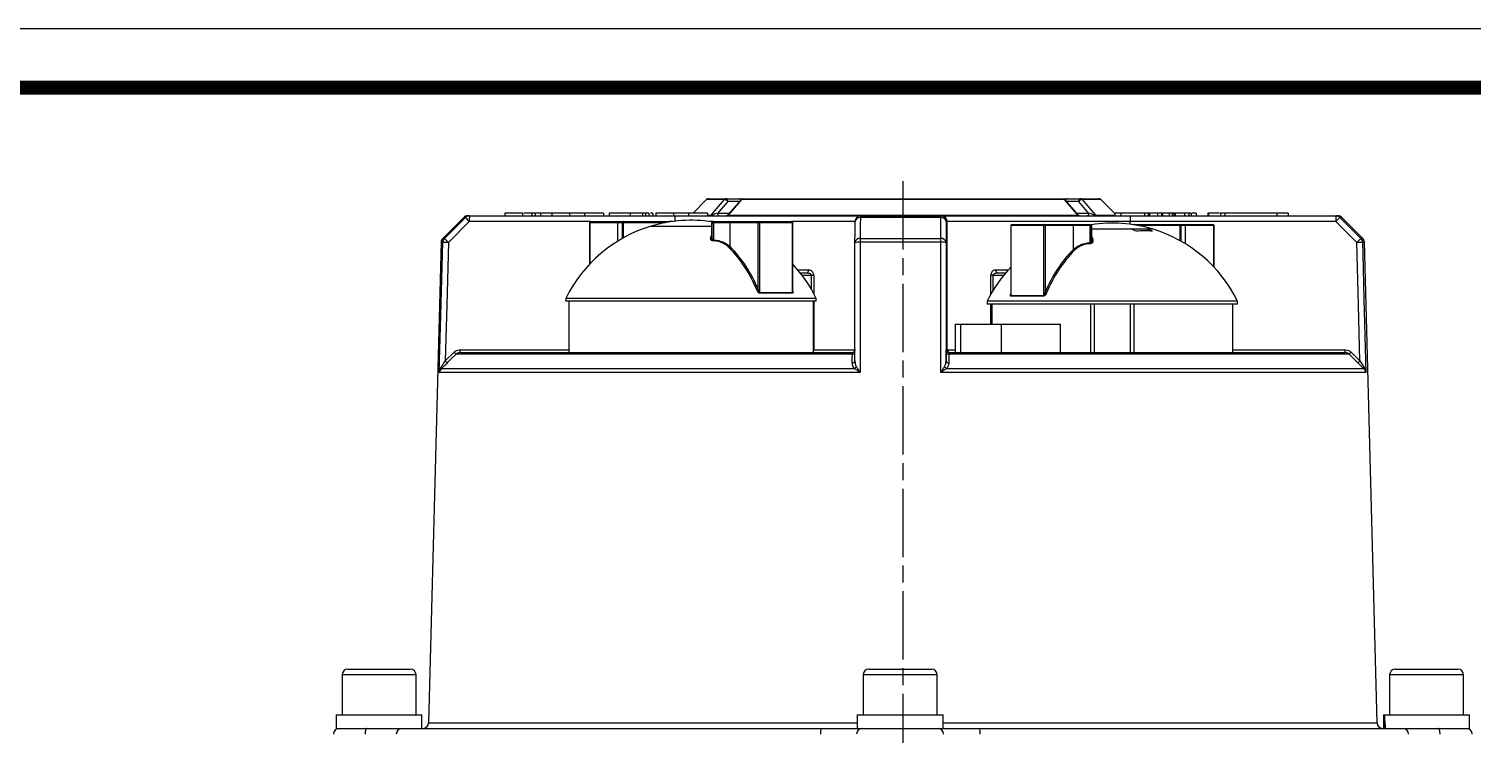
# Model space of a CAD drawing. Header units: millimetres. Extents: x 7829 to 9013, y 2050 to 2917.
# Drawn here: x 8042.8 to 8296.3, y 2792.8 to 2916.6 of the extents above; entities that cross this region are included whole.
import ezdxf

# ---------------------------------------------------------------- set-up
doc = ezdxf.new("R2010")
doc.units = ezdxf.units.MM
doc.linetypes.add('AM_ISO08W050', pattern=[18, 12, -1.5, 3, -1.5])
doc.layers.add('AM_7', color=4, linetype='AM_ISO08W050', lineweight=25)

msp = doc.modelspace()

# ---------------------------------------------------------------- linework, layer by layer
msp.add_line((9012.977, 2916.611), (7829.102, 2916.611))
at = {"color": 7, "linetype": 'Continuous', "lineweight": 25}
for p, q in [((8161.821, 2886.632), (8159.468, 2884.279)), ((8164.989, 2886.632), (8161.821, 2886.632)), ((8162.175, 2886.779), (8165.31, 2886.779)), ((8165.31, 2886.779), (8167.556, 2886.779)), ((8167.625, 2886.279), (8165.558, 2886.279)), ((8167.909, 2886.605), (8165.597, 2883.952)), ((8167.54, 2886.779), (8168.284, 2886.779)), ((8224.741, 2886.632), (8167.993, 2886.632)), ((8168.284, 2886.779), (8224.452, 2886.779)), ((8224.452, 2886.779), (8225.277, 2886.779)), ((8227.131, 2883.955), (8224.834, 2886.611)), ((8227.226, 2886.279), (8225.121, 2886.279)), ((8225.245, 2886.779), (8227.478, 2886.779)), ((8227.478, 2886.779), (8230.761, 2886.779)), ((8231.114, 2886.632), (8227.798, 2886.632)), ((8233.568, 2884.178), (8231.114, 2886.632)), ((8119.19, 2883.486), (8115.523, 2879.818)), ((8120.179, 2882.779), (8116.497, 2879.111)), ((8119.48, 2883.486), (8119.19, 2883.486)), ((8119.897, 2883.779), (8120.184, 2883.779)), ((8141.478, 2882.779), (8120.179, 2882.779)), ((8120.184, 2883.779), (8156.281, 2883.779)), ((8126.437, 2884.279), (8126.437, 2883.779)), ((8129.502, 2884.279), (8126.437, 2884.279)), ((8129.502, 2884.279), (8129.502, 2883.779)), ((8129.505, 2884.279), (8129.502, 2884.279)), ((8129.505, 2884.279), (8129.505, 2883.779)), ((8131.129, 2884.279), (8131.129, 2883.779)), ((8131.734, 2884.279), (8131.129, 2884.279)), ((8131.734, 2884.279), (8131.734, 2883.779)), ((8132.688, 2884.279), (8132.688, 2883.779)), ((8134.692, 2884.279), (8132.688, 2884.279)), ((8134.692, 2884.279), (8134.692, 2883.779)), ((8137.782, 2884.279), (8134.692, 2884.279)), ((8137.782, 2884.279), (8137.782, 2883.779)), ((8137.784, 2884.279), (8137.782, 2884.279)), ((8137.784, 2884.279), (8137.784, 2883.779)), ((8140.414, 2884.279), (8137.784, 2884.279)), ((8140.414, 2884.279), (8140.414, 2883.779)), ((8143.748, 2884.279), (8140.414, 2884.279)), ((8141.278, 2882.579), (8141.278, 2875.278)), ((8141.278, 2882.579), (8141.337, 2882.579)), ((8146.269, 2882.579), (8141.337, 2882.579)), ((8141.337, 2882.579), (8141.337, 2875.34)), ((8141.478, 2882.779), (8146.411, 2882.779)), ((8143.748, 2884.279), (8143.748, 2883.779)), ((8143.75, 2884.279), (8143.748, 2884.279)), ((8143.75, 2884.279), (8143.75, 2883.779)), ((8144.733, 2884.279), (8144.733, 2883.779)), ((8146.269, 2879.351), (8146.269, 2882.579)), ((8147.031, 2882.579), (8146.269, 2882.579)), ((8146.411, 2882.779), (8147.231, 2882.779)), ((8147.031, 2882.579), (8147.031, 2879.802)), ((8147.031, 2882.579), (8147.225, 2882.579)), ((8154.605, 2882.579), (8147.225, 2882.579)), ((8147.225, 2882.579), (8147.225, 2879.911)), ((8147.231, 2882.779), (8155.261, 2882.779)), ((8148.405, 2884.279), (8148.405, 2883.779)), ((8150.582, 2884.279), (8150.582, 2883.779)), ((8151.123, 2884.279), (8150.582, 2884.279)), ((8151.123, 2884.279), (8151.123, 2883.779)), ((8151.705, 2884.279), (8151.123, 2884.279)), ((8151.705, 2884.279), (8151.705, 2883.779)), ((8151.718, 2884.279), (8151.705, 2884.279)), ((8151.718, 2884.279), (8151.718, 2883.779)), ((8152.436, 2884.279), (8152.436, 2883.779)), ((8152.438, 2884.279), (8152.438, 2883.779)), ((8152.94, 2884.279), (8152.94, 2883.779)), ((8156.029, 2884.279), (8152.94, 2884.279)), ((8155.843, 2882.779), (8155.261, 2882.779)), ((8156.029, 2884.279), (8156.029, 2883.779)), ((8156.031, 2884.279), (8156.029, 2884.279)), ((8156.031, 2884.279), (8156.031, 2883.779)), ((8158.662, 2884.279), (8156.031, 2884.279)), ((8156.281, 2883.779), (8188.93, 2883.779)), ((8158.662, 2884.279), (8158.662, 2883.779)), ((8161.995, 2884.279), (8158.662, 2884.279)), ((8161.995, 2884.279), (8161.995, 2883.779)), ((8161.997, 2884.279), (8161.995, 2884.279)), ((8161.997, 2884.279), (8161.997, 2883.779)), ((8161.997, 2883.925), (8162.63, 2883.925)), ((8162.999, 2882.779), (8162.414, 2882.779)), ((8162.796, 2882.579), (8162.796, 2879.987)), ((8162.799, 2882.579), (8162.796, 2882.579)), ((8162.799, 2879.856), (8162.799, 2882.579)), ((8162.799, 2882.579), (8163.053, 2882.579)), ((8162.999, 2882.779), (8166.119, 2882.779)), ((8163.053, 2882.579), (8163.053, 2879.554)), ((8165.977, 2882.579), (8163.053, 2882.579)), ((8163.814, 2884.279), (8165.882, 2884.279)), ((8165.632, 2883.925), (8227.088, 2883.925)), ((8165.977, 2878.399), (8165.977, 2882.579)), ((8170.91, 2882.579), (8165.977, 2882.579)), ((8166.119, 2882.779), (8171.051, 2882.779)), ((8170.91, 2870.866), (8170.91, 2882.579)), ((8170.91, 2882.579), (8171.163, 2882.579)), ((8171.051, 2882.779), (8176.779, 2882.779)), ((8176.945, 2882.579), (8171.163, 2882.579)), ((8171.163, 2882.579), (8171.163, 2870.295)), ((8187.93, 2882.779), (8176.779, 2882.779)), ((8176.945, 2870.295), (8176.945, 2882.579)), ((8176.945, 2882.579), (8176.979, 2882.579)), ((8176.979, 2870.426), (8176.979, 2882.579)), ((8202.991, 2883.486), (8188.861, 2883.486)), ((8188.93, 2883.779), (8202.93, 2883.779)), ((8202.93, 2883.779), (8203.113, 2883.779)), ((8203.113, 2883.779), (8236.28, 2883.779)), ((8204.113, 2882.779), (8203.93, 2882.779)), ((8204.113, 2860.279), (8204.113, 2882.779)), ((8236.274, 2882.779), (8204.113, 2882.779)), ((8218.633, 2882.316), (8218.633, 2882.279)), ((8219.828, 2882.279), (8219.828, 2882.316)), ((8219.921, 2882.316), (8219.921, 2882.279)), ((8219.962, 2882.316), (8219.962, 2882.279)), ((8220.953, 2882.279), (8220.953, 2882.316)), ((8221.601, 2882.316), (8221.601, 2882.279)), ((8221.909, 2882.279), (8221.909, 2882.316)), ((8222.398, 2882.316), (8222.398, 2882.279)), ((8223.546, 2882.279), (8223.546, 2882.316)), ((8224.669, 2882.279), (8224.669, 2882.316)), ((8226.583, 2882.279), (8226.583, 2882.316)), ((8226.851, 2884.279), (8228.959, 2884.279)), ((8230.143, 2883.925), (8233.568, 2883.925)), ((8233.568, 2884.279), (8233.568, 2883.779)), ((8234.587, 2884.279), (8233.568, 2884.279)), ((8234.587, 2884.279), (8234.587, 2883.779)), ((8272.371, 2882.779), (8236.274, 2882.779)), ((8236.274, 2882.297), (8236.274, 2882.779)), ((8236.28, 2883.779), (8272.376, 2883.779)), ((8238.792, 2884.279), (8238.792, 2883.779)), ((8239.425, 2884.279), (8238.792, 2884.279)), ((8239.425, 2884.279), (8239.425, 2883.779)), ((8239.622, 2884.279), (8239.622, 2883.779)), ((8239.641, 2884.279), (8239.641, 2883.779)), ((8241.029, 2884.279), (8239.641, 2884.279)), ((8240.394, 2882.279), (8240.394, 2882.316)), ((8241.029, 2884.279), (8241.029, 2883.779)), ((8241.727, 2884.279), (8241.029, 2884.279)), ((8241.727, 2884.279), (8241.727, 2883.779)), ((8241.923, 2884.279), (8241.923, 2883.779)), ((8241.94, 2884.279), (8241.94, 2883.779)), ((8243.072, 2884.279), (8241.94, 2884.279)), ((8243.072, 2884.279), (8243.072, 2883.779)), ((8243.643, 2884.279), (8243.072, 2884.279)), ((8243.484, 2882.316), (8243.484, 2882.279)), ((8243.643, 2884.279), (8243.643, 2883.779)), ((8243.901, 2884.279), (8243.901, 2883.779)), ((8243.92, 2884.279), (8243.92, 2883.779)), ((8244.074, 2884.279), (8243.92, 2884.279)), ((8244.155, 2884.279), (8244.155, 2883.779)), ((8245.106, 2882.279), (8245.106, 2882.316)), ((8245.806, 2884.279), (8245.806, 2883.779)), ((8246.538, 2884.279), (8246.538, 2883.779)), ((8246.988, 2884.279), (8246.538, 2884.279)), ((8246.988, 2884.279), (8246.988, 2883.779)), ((8247.827, 2884.279), (8247.163, 2884.279)), ((8247.827, 2884.279), (8247.827, 2883.779)), ((8249.903, 2884.279), (8249.903, 2883.779)), ((8250.029, 2884.279), (8249.903, 2884.279)), ((8250.029, 2884.279), (8250.029, 2883.779)), ((8251.957, 2884.279), (8250.029, 2884.279)), ((8252.132, 2884.279), (8252.132, 2883.779)), ((8252.894, 2884.279), (8252.132, 2884.279)), ((8252.894, 2884.279), (8252.894, 2883.779)), ((8264.014, 2884.279), (8261.395, 2884.279)), ((8262.024, 2884.279), (8262.024, 2883.779)), ((8264.014, 2884.279), (8264.014, 2883.779)), ((8264.015, 2884.279), (8264.014, 2884.279)), ((8264.015, 2884.279), (8264.015, 2883.779)), ((8276.053, 2879.111), (8272.371, 2882.779)), ((8272.376, 2883.779), (8272.734, 2883.779)), ((8273.441, 2883.486), (8273.08, 2883.486)), ((8277.108, 2879.818), (8273.441, 2883.486)), ((8115.523, 2879.818), (8115.797, 2879.818)), ((8152.128, 2881.979), (8152.128, 2881.976)), ((8152.128, 2881.979), (8162.796, 2881.979)), ((8152.128, 2881.976), (8162.796, 2881.976)), ((8162.801, 2880.149), (8162.799, 2879.856)), ((8188.846, 2879.818), (8202.969, 2879.818)), ((8215.277, 2882.079), (8215.277, 2869.921)), ((8215.277, 2882.079), (8215.311, 2882.079)), ((8215.311, 2882.079), (8215.311, 2869.795)), ((8221.093, 2882.079), (8215.311, 2882.079)), ((8215.477, 2882.279), (8221.205, 2882.279)), ((8220.536, 2882.279), (8221.08, 2882.279)), ((8221.093, 2869.795), (8221.093, 2882.079)), ((8221.093, 2882.079), (8221.346, 2882.079)), ((8221.205, 2882.279), (8226.137, 2882.279)), ((8221.346, 2882.079), (8221.346, 2870.366)), ((8226.279, 2882.079), (8221.346, 2882.079)), ((8226.137, 2882.279), (8229.257, 2882.279)), ((8226.279, 2877.899), (8226.279, 2882.079)), ((8229.203, 2882.079), (8226.279, 2882.079)), ((8229.203, 2879.054), (8229.203, 2882.079)), ((8229.203, 2882.079), (8229.457, 2882.079)), ((8229.257, 2882.279), (8229.26, 2882.279)), ((8229.457, 2882.079), (8229.457, 2879.356)), ((8229.46, 2882.079), (8229.457, 2882.079)), ((8229.46, 2879.475), (8229.46, 2882.079)), ((8229.46, 2881.479), (8240.127, 2881.479)), ((8229.46, 2881.476), (8236.457, 2881.476)), ((8236.995, 2882.279), (8245.025, 2882.279)), ((8245.031, 2882.079), (8237.651, 2882.079)), ((8239.285, 2881.476), (8240.127, 2881.476)), ((8239.285, 2881.476), (8239.285, 2881.143)), ((8240.127, 2881.476), (8240.127, 2881.479)), ((8245.025, 2882.279), (8245.845, 2882.279)), ((8245.031, 2879.411), (8245.031, 2882.079)), ((8245.031, 2882.079), (8245.225, 2882.079)), ((8245.225, 2879.302), (8245.225, 2882.079)), ((8245.987, 2882.079), (8245.225, 2882.079)), ((8245.845, 2882.279), (8250.778, 2882.279)), ((8250.919, 2882.079), (8245.987, 2882.079)), ((8245.987, 2878.851), (8245.987, 2882.079)), ((8250.919, 2874.84), (8250.919, 2882.079)), ((8250.919, 2882.079), (8250.978, 2882.079)), ((8250.978, 2874.778), (8250.978, 2882.079)), ((8276.762, 2879.818), (8277.108, 2879.818)), ((8115.23, 2879.137), (8113.02, 2794.753)), ((8115.506, 2879.137), (8115.23, 2879.137)), ((8187.908, 2858.304), (8187.911, 2879.111)), ((8202.993, 2879.137), (8188.819, 2879.137)), ((8203.911, 2879.111), (8203.908, 2858.304)), ((8229.457, 2879.356), (8229.439, 2879.475)), ((8277.401, 2879.137), (8277.054, 2879.137)), ((8279.611, 2794.753), (8277.401, 2879.137)), ((8177.88, 2874.279), (8179.789, 2874.279)), ((8177.88, 2874.279), (8177.88, 2874.265)), ((8178.278, 2873.779), (8179.419, 2873.779)), ((8180.297, 2873.279), (8178.667, 2873.279)), ((8180.678, 2873.279), (8180.297, 2873.279)), ((8180.297, 2870.832), (8180.297, 2873.279)), ((8180.678, 2873.279), (8180.678, 2870.153)), ((8212.14, 2873.279), (8211.757, 2873.279)), ((8211.757, 2869.978), (8211.757, 2873.279)), ((8212.14, 2873.279), (8212.14, 2870.637)), ((8213.978, 2873.279), (8212.14, 2873.279)), ((8212.656, 2874.279), (8214.584, 2874.279)), ((8213.022, 2873.779), (8214.388, 2873.779)), ((8214.857, 2874.227), (8214.584, 2874.279)), ((8171.163, 2870.295), (8176.945, 2870.295)), ((8176.965, 2870.2), (8171.177, 2870.2)), ((8221.079, 2869.7), (8215.291, 2869.7)), ((8215.311, 2869.795), (8221.093, 2869.795)), ((8137.128, 2869.279), (8137.128, 2868.779)), ((8181.128, 2869.279), (8137.128, 2869.279)), ((8181.128, 2868.779), (8137.128, 2868.779)), ((8137.628, 2868.779), (8137.628, 2859.779)), ((8180.628, 2859.779), (8180.628, 2868.779)), ((8180.678, 2868.779), (8180.678, 2860.279)), ((8181.128, 2868.779), (8181.128, 2869.279)), ((8211.127, 2868.779), (8211.127, 2868.279)), ((8248.684, 2868.779), (8211.127, 2868.779)), ((8248.684, 2868.279), (8211.127, 2868.279)), ((8211.757, 2864.779), (8211.757, 2868.279)), ((8211.956, 2868.279), (8211.956, 2864.779)), ((8211.964, 2868.279), (8211.964, 2864.779)), ((8229.339, 2859.779), (8229.339, 2868.279)), ((8229.927, 2868.279), (8229.927, 2859.779)), ((8236.327, 2859.779), (8236.327, 2868.279)), ((8236.916, 2868.279), (8236.916, 2859.779)), ((8255.127, 2868.779), (8248.684, 2868.779)), ((8255.127, 2868.279), (8248.684, 2868.279)), ((8254.291, 2859.779), (8254.291, 2868.279)), ((8254.299, 2859.779), (8254.299, 2868.279)), ((8255.127, 2868.279), (8255.127, 2868.779)), ((8205.519, 2864.779), (8205.519, 2859.779)), ((8205.519, 2864.779), (8206.466, 2864.779)), ((8206.466, 2864.779), (8206.466, 2859.779)), ((8206.466, 2864.779), (8213.6, 2864.779)), ((8213.6, 2864.779), (8213.6, 2859.779)), ((8213.6, 2864.779), (8224.042, 2864.779)), ((8224.042, 2859.779), (8224.042, 2864.779)), ((8115.95, 2858.304), (8117.494, 2859.84)), ((8187.456, 2859.486), (8117.844, 2859.486)), ((8118.559, 2859.779), (8187.422, 2859.779)), ((8118.561, 2860.279), (8137.628, 2860.279)), ((8180.628, 2860.279), (8180.678, 2860.279)), ((8180.678, 2860.279), (8187.979, 2860.279)), ((8203.908, 2858.304), (8203.916, 2859.84)), ((8203.921, 2860.279), (8204.113, 2860.279)), ((8204.113, 2860.279), (8205.519, 2860.279)), ((8274.702, 2859.486), (8204.38, 2859.486)), ((8204.421, 2859.779), (8273.986, 2859.779)), ((8254.299, 2860.279), (8273.989, 2860.279)), ((8275.055, 2859.84), (8276.6, 2858.304)), ((8115.288, 2856.98), (8187.811, 2856.98)), ((8203.999, 2856.98), (8277.261, 2856.98)), ((8188.816, 2856.299), (8114.905, 2856.299)), ((8277.654, 2856.299), (8202.99, 2856.299)), ((8098.817, 2804.179), (8109.817, 2804.179)), ((8190.349, 2804.179), (8201.349, 2804.179)), ((8282.814, 2804.179), (8293.814, 2804.179)), ((8097.817, 2803.179), (8097.817, 2796.179)), ((8110.817, 2803.179), (8097.817, 2803.179)), ((8110.817, 2796.179), (8110.817, 2803.179)), ((8189.349, 2803.179), (8189.349, 2796.179)), ((8202.349, 2803.179), (8189.349, 2803.179)), ((8202.349, 2796.179), (8202.349, 2803.179)), ((8281.814, 2803.179), (8281.814, 2796.179)), ((8294.814, 2803.179), (8281.814, 2803.179)), ((8294.814, 2796.179), (8294.814, 2803.179)), ((8096.777, 2796.179), (8096.777, 2793.779)), ((8096.777, 2796.179), (8111.857, 2796.179)), ((8111.857, 2793.779), (8111.857, 2796.179)), ((8188.309, 2796.179), (8188.309, 2793.779)), ((8188.309, 2796.179), (8203.389, 2796.179)), ((8203.389, 2793.779), (8203.389, 2796.179)), ((8280.774, 2796.179), (8280.774, 2793.779)), ((8280.774, 2796.179), (8280.883, 2796.179)), ((8280.883, 2796.179), (8295.854, 2796.179)), ((8295.854, 2793.779), (8295.854, 2796.179)), ((8096.777, 2793.779), (8104.094, 2793.779)), ((8104.094, 2793.779), (8108.332, 2793.779)), ((8108.332, 2793.779), (8182.01, 2793.779)), ((8113.02, 2794.753), (8188.309, 2794.753)), ((8182.01, 2793.779), (8188.309, 2793.779)), ((8188.309, 2793.779), (8203.386, 2793.779)), ((8203.386, 2793.779), (8209.73, 2793.779)), ((8203.389, 2794.753), (8279.611, 2794.753)), ((8209.73, 2793.779), (8284.158, 2793.779)), ((8284.158, 2793.779), (8288.461, 2793.779)), ((8288.461, 2793.779), (8295.854, 2793.779))]:
    msp.add_line(p, q, dxfattribs=at)
at = {"const_width": 2.475}
msp.add_lwpolyline([(9002.664, 2906.299), (7880.664, 2906.299), (7880.664, 2060.674), (9002.664, 2060.674)], close=True, dxfattribs=at)
at = {"color": 7, "linetype": 'Continuous', "lineweight": 25, "flags": 128}
for points in [[(8162.63, 2883.925), (8163.245, 2884.631), (8164.989, 2886.632)], [(8165.558, 2886.279), (8164.36, 2884.905), (8163.814, 2884.279)], [(8165.558, 2886.279), (8165.553, 2886.376), (8165.539, 2886.47), (8165.516, 2886.557), (8165.485, 2886.632), (8165.448, 2886.695), (8165.405, 2886.741), (8165.358, 2886.769), (8165.31, 2886.779)], [(8167.993, 2886.632), (8167.377, 2885.927), (8165.632, 2883.925)], [(8227.088, 2883.925), (8226.476, 2884.631), (8224.741, 2886.632)], [(8227.478, 2886.779), (8227.429, 2886.769), (8227.382, 2886.741), (8227.338, 2886.695), (8227.3, 2886.632), (8227.269, 2886.557), (8227.245, 2886.47), (8227.231, 2886.376), (8227.226, 2886.279)], [(8228.959, 2884.279), (8228.417, 2884.905), (8227.226, 2886.279)], [(8227.798, 2886.632), (8228.41, 2885.927), (8230.143, 2883.925)], [(8115.797, 2879.818), (8117.214, 2881.23), (8119.48, 2883.486)], [(8164.062, 2883.779), (8164.014, 2883.788), (8163.967, 2883.817), (8163.924, 2883.863), (8163.887, 2883.925), (8163.856, 2884.001), (8163.833, 2884.088), (8163.819, 2884.181), (8163.814, 2884.279)], [(8171.051, 2882.779), (8171.073, 2882.775), (8171.094, 2882.764), (8171.113, 2882.745), (8171.13, 2882.72), (8171.144, 2882.69), (8171.155, 2882.655), (8171.161, 2882.618), (8171.163, 2882.579)], [(8187.911, 2879.111), (8187.921, 2880.995), (8187.93, 2882.779)], [(8188.861, 2883.486), (8188.855, 2882.075), (8188.846, 2879.818)], [(8202.969, 2879.818), (8202.977, 2881.23), (8202.991, 2883.486)], [(8203.93, 2882.779), (8203.92, 2880.995), (8203.911, 2879.111)], [(8228.959, 2884.279), (8228.955, 2884.181), (8228.94, 2884.088), (8228.917, 2884.001), (8228.886, 2883.925), (8228.847, 2883.863), (8228.804, 2883.817), (8228.757, 2883.788), (8228.707, 2883.779)], [(8273.08, 2883.486), (8274.497, 2882.075), (8276.762, 2879.818)], [(8221.205, 2882.279), (8221.183, 2882.275), (8221.162, 2882.264), (8221.142, 2882.245), (8221.125, 2882.22), (8221.112, 2882.19), (8221.101, 2882.155), (8221.095, 2882.118), (8221.093, 2882.079)], [(8114.905, 2856.299), (8114.958, 2858.299), (8115.168, 2866.296), (8115.506, 2879.137)], [(8116.497, 2879.111), (8116.313, 2879.116), (8116.135, 2879.121), (8115.97, 2879.125), (8115.823, 2879.129), (8115.699, 2879.132), (8115.603, 2879.135), (8115.538, 2879.137), (8115.506, 2879.137)], [(8116.497, 2879.111), (8116.207, 2868.093), (8115.95, 2858.304)], [(8188.819, 2879.137), (8188.818, 2877.138), (8188.818, 2869.141), (8188.816, 2856.299)], [(8202.99, 2856.299), (8202.99, 2858.299), (8202.991, 2866.296), (8202.993, 2879.137)], [(8276.6, 2858.304), (8276.343, 2868.093), (8276.053, 2879.111)], [(8277.054, 2879.137), (8277.106, 2877.138), (8277.316, 2869.141), (8277.654, 2856.299)], [(8117.844, 2859.486), (8117.135, 2858.781), (8116.299, 2857.95)], [(8187.447, 2857.95), (8187.451, 2858.655), (8187.456, 2859.486)], [(8204.38, 2859.486), (8204.377, 2858.781), (8204.373, 2857.95)], [(8276.246, 2857.95), (8275.537, 2858.655), (8274.702, 2859.486)], [(8102.181, 2793.779), (8102.121, 2793.76), (8102.064, 2793.703), (8102.011, 2793.61), (8101.965, 2793.486), (8101.927, 2793.334), (8101.899, 2793.162), (8101.882, 2792.974), (8101.876, 2792.779)], [(8290.678, 2792.779), (8290.672, 2792.974), (8290.655, 2793.162), (8290.628, 2793.334), (8290.591, 2793.486), (8290.546, 2793.61), (8290.495, 2793.703), (8290.44, 2793.76), (8290.382, 2793.779)]]:
    msp.add_lwpolyline(points, dxfattribs=at)
at = {"color": 7, "linetype": 'Continuous', "lineweight": 25}
for centre, radius, start, end in [((8162.175, 2886.279), 0.5, 90, 135), ((8165.314, 2886.344), 0.435, 90.54696, 138.46888), ((8164.822, 2885.73), 0.918, 36.74507, 79.54749), ((8167.972, 2886.542), 0.0925, 77.10608, 135.5421), ((8168.284, 2886.279), 0.5, 90, 138.91508), ((8168.292, 2886.4), 0.379, 91.29153, 142.20406), ((8224.452, 2886.279), 0.5, 40.91882, 90), ((8224.443, 2886.404), 0.375, 37.52815, 88.64833), ((8224.762, 2886.538), 0.0968, 45.77202, 102.50259), ((8227.959, 2885.733), 0.914, 100.13708, 143.31159), ((8227.474, 2886.347), 0.432, 41.35735, 89.42213), ((8230.761, 2886.279), 0.5, 45, 90), ((8119.897, 2882.779), 1, 90, 135), ((8120.185, 2882.784), 0.994, 90.01872, 135.1338), ((8176.284, 2938.97), 79.405, 224.32654, 225.04418), ((8169.49, 2883.029), 49.311, 179.12852, 180.29047), ((8141.478, 2882.579), 0.2, 90, 180), ((8141.513, 2882.604), 0.179, 101.42175, 188.04947), ((8146.446, 2882.604), 0.179, 101.42175, 188.04947), ((8147.231, 2882.579), 0.2, 90, 180), ((8148.924, 2882.629), 1.7, 174.93626, 181.684), ((8159.128, 2858.5), 24.5, 81.26297, 106.60155), ((8155.261, 2882.579), 0.2, 43.23027, 90), ((8203.754, 2883.052), 47.479, 179.12273, 180.26361), ((8162.305, 2884.212), 0.433, 270.5664, 318.57839), ((8162.996, 2882.579), 0.2, 90, 180), ((8162.999, 2882.579), 0.2, 90.01248, 180.01247), ((8162.826, 2882.625), 0.232, 348.43887, 41.54081), ((8165.214, 2884.279), 0.5, 270.00503, 319.39768), ((8165.332, 2884.16), 0.381, 271.25462, 322.03758), ((8166.154, 2882.604), 0.179, 101.42175, 188.04947), ((8171.087, 2882.604), 0.179, 101.42175, 188.04947), ((8176.779, 2882.579), 0.2, 0, 90), ((8176.76, 2882.595), 0.185, 355.15009, 84.14406), ((8188.93, 2882.779), 1, 90.00037, 180.00037), ((8188.782, 2882.624), 0.866, 84.72149, 169.67454), ((8189.373, 2883.521), 0.512, 149.80156, 183.93056), ((8202.434, 2883.522), 0.558, 356.24744, 27.3572), ((8202.93, 2882.779), 1, 359.99963, 89.99963), ((8203.069, 2882.613), 0.876, 10.90039, 95.12448), ((8203.113, 2882.779), 1, 359.99963, 89.99963), ((8227.386, 2884.156), 0.377, 217.69849, 268.68669), ((8227.508, 2884.279), 0.5, 220.65674, 269.9952), ((8233.127, 2858), 24.5, 73.39845, 98.73703), ((8230.466, 2884.209), 0.43, 221.24477, 269.40192), ((8285.585, 2883.029), 49.311, 179.12852, 180.29047), ((8321.681, 2883.029), 49.311, 179.12852, 180.29047), ((8330.159, 2825.556), 81.326, 134.57608, 135.28148), ((8272.375, 2882.786), 0.993, 44.83297, 89.9766), ((8272.734, 2882.779), 1, 45, 90), ((8116.23, 2879.111), 1, 135, 178.5), ((8116.507, 2879.112), 1.002, 135.11977, 178.52148), ((8172.245, 2934.97), 78.918, 224.33457, 225.05676), ((8159.128, 2858.497), 24.5, 106.60155, 153.89109), ((8162.605, 2879.876), 0.196, 260.14935, 354.21068), ((8188.764, 2878.955), 0.867, 84.58691, 169.63385), ((8196.837, 2879.16), 8.019, 175.28986, 180.16069), ((8203.05, 2878.945), 0.877, 10.94053, 95.25807), ((8193.997, 2879.16), 8.997, 359.85622, 4.19659), ((8215.477, 2882.079), 0.2, 90, 180), ((8215.496, 2882.095), 0.185, 95.85594, 184.84991), ((8221.169, 2882.104), 0.179, 351.95053, 78.57825), ((8226.102, 2882.104), 0.179, 351.95053, 78.57825), ((8229.43, 2882.125), 0.232, 138.45919, 191.56113), ((8229.257, 2882.079), 0.2, 359.98753, 89.98752), ((8229.26, 2882.079), 0.2, 0, 90), ((8231.242, 2868.579), 13.911, 63.86165, 67.98338), ((8236.995, 2882.079), 0.2, 90, 136.76973), ((8238.784, 2869.55), 11.604, 82.99964, 97.00036), ((8234.07, 2868.579), 13.911, 63.86165, 67.98338), ((8233.127, 2857.997), 24.5, 26.10891, 73.39845), ((8245.025, 2882.079), 0.2, 0, 90), ((8243.332, 2882.129), 1.7, 358.316, 5.06374), ((8245.81, 2882.104), 0.179, 351.95053, 78.57825), ((8250.778, 2882.079), 0.2, 0, 90), ((8250.742, 2882.104), 0.179, 351.95053, 78.57825), ((8333.484, 2822.223), 80.837, 134.5625, 135.27231), ((8276.052, 2879.112), 1.002, 1.47293, 44.84894), ((8276.401, 2879.111), 1, 1.5, 45), ((8163.519, 2879.526), 0.467, 176.53511, 197.73503), ((8165.703, 2878.533), 0.305, 284.94042, 333.98969), ((8149.42, 2862.186), 22.921, 21.98408, 44.45247), ((8149.482, 2862.216), 23.108, 21.98408, 44.45247), ((8188.603, 2870.881), 8.259, 88.50109, 94.80317), ((8203.207, 2870.541), 8.6, 85.3063, 91.42577), ((8242.774, 2861.716), 23.108, 135.54753, 158.01592), ((8242.836, 2861.686), 22.921, 135.54753, 158.01592), ((8226.553, 2878.033), 0.305, 206.01031, 255.05958), ((8228.737, 2879.026), 0.467, 342.26497, 3.46489), ((8229.651, 2879.376), 0.196, 185.78932, 279.85065), ((8336.934, 571.443), 2308.471, 91.486399, 91.511238), ((8159.128, 2858.497), 24.5, 26.10891, 43.2319), ((8233.127, 2857.997), 24.5, 136.56846, 153.89109), ((8179.343, 2874.222), 0.45, 279.7841, 7.22291), ((8213.101, 2874.221), 0.449, 172.60135, 259.88195), ((8215.283, 2874.275), 0.698, 179.70135, 198.6668), ((8170.607, 2871.251), 0.49, 277.87879, 308.17043), ((8171.494, 2870.294), 0.331, 179.72136, 196.47981), ((8177.178, 2870.294), 0.233, 179.81955, 203.97745), ((8215.078, 2869.794), 0.233, 336.02255, 0.18045), ((8220.762, 2869.794), 0.331, 343.52019, 0.27864), ((8221.649, 2870.751), 0.49, 231.82957, 262.12121), ((8088.775, 2831.127), 40.611, 44.29175, 44.99281), ((8093.906, 2860.154), 24.656, 359.12852, 0.29047), ((8180.06, 2860.276), 0.619, 336.87316, 0.28945), ((8187.422, 2860.279), 0.5, 270.00017, 332.4459), ((8187.487, 2859.931), 0.446, 266.04299, 343.12436), ((8204.345, 2859.921), 0.436, 190.74768, 274.62199), ((8204.421, 2860.279), 0.5, 179.99963, 269.99963), ((8204.613, 2860.279), 0.5, 179.99963, 269.99963), ((8249.333, 2860.154), 24.656, 359.12852, 0.29047), ((8245.492, 2889.074), 41.577, 314.63118, 315.32051), ((8114.995, 2857.135), 0.332, 332.15291, 34.85458), ((8087.317, 2829.671), 40.493, 44.29671, 44.99989), ((8187.484, 2858.38), 0.431, 265.16151, 349.80886), ((8187.471, 2857.658), 0.758, 296.64508, 333.97888), ((8204.344, 2857.663), 0.765, 206.20959, 243.20534), ((8204.337, 2858.385), 0.437, 190.7678, 274.68772), ((8247.124, 2887.457), 41.458, 314.62361, 315.315), ((8277.56, 2857.132), 0.336, 144.93451, 206.91318), ((8098.817, 2803.179), 1, 90, 180), ((8109.817, 2803.179), 1, 0, 90), ((8190.349, 2803.179), 1, 90, 180), ((8201.349, 2803.179), 1, 0, 90), ((8282.814, 2803.179), 1, 90, 180), ((8293.814, 2803.179), 1, 0, 90), ((8097.317, 2792.779), 1, 90, 180), ((8108.338, 2792.785), 0.994, 90.33103, 180.32725), ((8112.021, 2794.779), 1, 270, 358.5), ((8183.525, 2793.022), 1.693, 153.46864, 188.2684), ((8189.184, 2792.801), 0.978, 91.33755, 181.27784), ((8202.491, 2792.802), 0.977, 358.63513, 88.56678), ((8208.109, 2793.023), 1.789, 352.14849, 24.99381), ((8280.61, 2794.779), 1, 181.5, 270), ((8284.152, 2792.785), 0.994, 359.62752, 89.62261), ((8295.314, 2792.779), 1, 0, 90)]:
    msp.add_arc(centre, radius, start, end, dxfattribs=at)
for centre, start_param, end_param in [((8288.314, 2796.179), 1.5707963, 1.6869097), ((8288.314, 2799.687), 1.7409818, 1.8600299)]:
    msp.add_ellipse(centre, major_axis=(0, 20.716), ratio=0.3639702, start_param=start_param, end_param=end_param, dxfattribs=at)
for points, knots in [([(8167.953, 2886.641), (8167.936, 2886.656), (8167.872, 2886.713), (8167.734, 2886.765), (8167.614, 2886.774), (8167.556, 2886.779)], [0, 0, 0, 0, 0.1545237, 0.5920665, 1, 1, 1, 1]), ([(8167.916, 2886.61), (8167.912, 2886.616), (8167.873, 2886.676), (8167.775, 2886.731), (8167.668, 2886.768), (8167.606, 2886.777), (8167.579, 2886.778), (8167.567, 2886.779), (8167.56, 2886.779), (8167.557, 2886.779), (8167.556, 2886.779)], [0, 0, 0, 0, 0.0449901, 0.4847847, 0.7746859, 0.8956063, 0.9511525, 0.9770979, 0.990324, 1, 1, 1, 1]), ([(8225.245, 2886.779), (8225.194, 2886.775), (8225.069, 2886.766), (8224.913, 2886.709), (8224.838, 2886.633), (8224.815, 2886.61)], [0, 0, 0, 0, 0.3308404, 0.798936, 1, 1, 1, 1]), ([(8225.245, 2886.779), (8225.244, 2886.779), (8225.241, 2886.779), (8225.235, 2886.779), (8225.222, 2886.778), (8225.195, 2886.777), (8225.133, 2886.768), (8225.025, 2886.732), (8224.919, 2886.669), (8224.875, 2886.599), (8224.866, 2886.584)], [0, 0, 0, 0, 0.0090298, 0.0213725, 0.045585, 0.0974213, 0.2102655, 0.4808045, 0.8912254, 1, 1, 1, 1]), ([(8131.129, 2884.279), (8130.945, 2884.279), (8130.69, 2884.279), (8130.075, 2884.279), (8129.832, 2884.279), (8129.759, 2884.279)], [0, 0, 0, 0, 0.6416825, 0.8918755, 1, 1, 1, 1]), ([(8132.688, 2884.279), (8132.495, 2884.279), (8132.151, 2884.279), (8131.861, 2884.279), (8131.734, 2884.279)], [0, 0, 0, 0, 0.5598834, 1, 1, 1, 1]), ([(8148.405, 2884.279), (8147.808, 2884.279), (8146.912, 2884.279), (8145.94, 2884.279), (8145.23, 2884.279), (8144.787, 2884.279), (8144.751, 2884.279), (8144.733, 2884.279)], [0, 0, 0, 0, 0.2489102, 0.3740533, 0.4992899, 0.7492242, 1, 1, 1, 1]), ([(8150.582, 2884.279), (8150.2, 2884.279), (8149.517, 2884.279), (8148.745, 2884.279), (8148.405, 2884.279)], [0, 0, 0, 0, 0.559112, 1, 1, 1, 1]), ([(8152.436, 2884.279), (8152.319, 2884.279), (8152.144, 2884.279), (8152.032, 2884.279), (8151.995, 2884.279)], [0, 0, 0, 0, 0.6680558, 1, 1, 1, 1]), ([(8163.814, 2884.279), (8163.669, 2884.225), (8163.428, 2884.135), (8163.091, 2884.027), (8162.878, 2883.967), (8162.762, 2883.941), (8162.698, 2883.929), (8162.656, 2883.924), (8162.637, 2883.925), (8162.63, 2883.925)], [0, 0, 0, 0, 0.3803784, 0.6294004, 0.7933916, 0.8683512, 0.9061, 0.9649105, 1, 1, 1, 1]), ([(8165.632, 2883.925), (8165.619, 2883.925), (8165.596, 2883.925), (8165.579, 2883.933), (8165.589, 2883.944), (8165.596, 2883.952)], [0, 0, 0, 0, 0.32464068, 0.55278449, 1, 1, 1, 1]), ([(8227.128, 2883.952), (8227.132, 2883.948), (8227.14, 2883.939), (8227.136, 2883.929), (8227.12, 2883.924), (8227.097, 2883.925), (8227.088, 2883.925)], [0, 0, 0, 0, 0.2702402, 0.4794905, 0.8054908, 1, 1, 1, 1]), ([(8230.143, 2883.925), (8230.131, 2883.925), (8230.109, 2883.925), (8230.039, 2883.935), (8229.906, 2883.964), (8229.669, 2884.031), (8229.334, 2884.139), (8229.096, 2884.228), (8228.959, 2884.279)], [0, 0, 0, 0, 0.05733377, 0.09762552, 0.2057045, 0.37535702, 0.64012646, 1, 1, 1, 1]), ([(8238.792, 2884.279), (8238.012, 2884.279), (8236.914, 2884.279), (8235.503, 2884.279), (8234.892, 2884.279), (8234.587, 2884.279)], [0, 0, 0, 0, 0.5513417, 0.775736, 1, 1, 1, 1]), ([(8239.622, 2884.279), (8239.625, 2884.279), (8239.628, 2884.279), (8239.548, 2884.279), (8239.523, 2884.279), (8239.501, 2884.279), (8239.478, 2884.279), (8239.453, 2884.279), (8239.436, 2884.279), (8239.425, 2884.279)], [0, 0, 0, 0, 0.7488716, 0.8537444, 0.8945017, 0.9377606, 0.9533379, 0.9676806, 1, 1, 1, 1]), ([(8241.923, 2884.279), (8241.924, 2884.279), (8241.925, 2884.279), (8241.847, 2884.279), (8241.812, 2884.279), (8241.788, 2884.279), (8241.754, 2884.279), (8241.736, 2884.279), (8241.727, 2884.279)], [0, 0, 0, 0, 0.7490145, 0.8739827, 0.905501, 0.9378604, 0.9674823, 1, 1, 1, 1]), ([(8243.901, 2884.279), (8243.897, 2884.279), (8243.89, 2884.279), (8243.87, 2884.279), (8243.811, 2884.279), (8243.791, 2884.279), (8243.772, 2884.279), (8243.757, 2884.279), (8243.741, 2884.279), (8243.693, 2884.279), (8243.666, 2884.279), (8243.643, 2884.279)], [0, 0, 0, 0, 0.4196075, 0.7488334, 0.7801926, 0.8119363, 0.8280906, 0.8437185, 0.8589301, 0.8745408, 1, 1, 1, 1]), ([(8245.806, 2884.279), (8245.515, 2884.279), (8244.996, 2884.279), (8244.412, 2884.279), (8244.155, 2884.279)], [0, 0, 0, 0, 0.55992054, 1, 1, 1, 1]), ([(8246.538, 2884.279), (8246.512, 2884.279), (8246.464, 2884.279), (8246.007, 2884.279), (8245.806, 2884.279)], [0, 0, 0, 0, 0.5605813, 1, 1, 1, 1]), ([(8262.024, 2884.279), (8260.316, 2884.279), (8258.16, 2884.279), (8255.563, 2884.279), (8254.223, 2884.279), (8253.337, 2884.279), (8252.894, 2884.279)], [0, 0, 0, 0, 0.5600481, 0.7067506, 0.8534517, 1, 1, 1, 1]), ([(8162.571, 2879.683), (8162.566, 2879.783), (8162.551, 2880.093), (8162.697, 2880.318), (8162.796, 2880.47)], [0, 0, 0, 0, 0.3215431, 1, 1, 1, 1]), ([(8162.799, 2879.856), (8162.801, 2879.839), (8162.805, 2879.793), (8162.831, 2879.723), (8162.876, 2879.654), (8162.93, 2879.601), (8162.975, 2879.575), (8163.015, 2879.559), (8163.035, 2879.556), (8163.053, 2879.554)], [0, 0, 0, 0, 0.1439658, 0.3732579, 0.5695399, 0.7311976, 0.8706056, 0.8914202, 1, 1, 1, 1]), ([(8229.46, 2880.128), (8229.494, 2880.094), (8229.724, 2879.867), (8229.703, 2879.498), (8229.685, 2879.183)], [0, 0, 0, 0, 0.1472901, 1, 1, 1, 1]), ([(8163.074, 2879.384), (8163.034, 2879.387), (8162.954, 2879.393), (8162.835, 2879.429), (8162.726, 2879.48), (8162.635, 2879.55), (8162.582, 2879.621), (8162.574, 2879.666), (8162.571, 2879.683)], [0, 0, 0, 0, 0.1540842, 0.3077863, 0.4712038, 0.6571656, 0.8674974, 1, 1, 1, 1]), ([(8163.053, 2879.554), (8163.124, 2879.551), (8163.516, 2879.535), (8164.255, 2879.389), (8165.227, 2878.995), (8165.711, 2878.611), (8165.977, 2878.399)], [0, 0, 0, 0, 0.0646751, 0.357229, 0.6459454, 1, 1, 1, 1]), ([(8165.781, 2878.238), (8165.535, 2878.447), (8165.09, 2878.827), (8164.191, 2879.219), (8163.504, 2879.365), (8163.14, 2879.381), (8163.074, 2879.384)], [0, 0, 0, 0, 0.3569261, 0.6455881, 0.9359573, 1, 1, 1, 1]), ([(8226.279, 2877.899), (8226.545, 2878.111), (8227.029, 2878.495), (8228.001, 2878.889), (8228.74, 2879.035), (8229.132, 2879.051), (8229.203, 2879.054)], [0, 0, 0, 0, 0.3540546, 0.642771, 0.9353249, 1, 1, 1, 1]), ([(8229.182, 2878.884), (8229.116, 2878.881), (8228.752, 2878.865), (8228.065, 2878.719), (8227.166, 2878.327), (8226.72, 2877.947), (8226.474, 2877.738)], [0, 0, 0, 0, 0.0640427, 0.3544119, 0.6430739, 1, 1, 1, 1]), ([(8229.685, 2879.183), (8229.675, 2879.149), (8229.658, 2879.085), (8229.553, 2878.993), (8229.425, 2878.929), (8229.293, 2878.892), (8229.217, 2878.886), (8229.182, 2878.884)], [0, 0, 0, 0, 0.257956, 0.4849143, 0.7035846, 0.8642778, 1, 1, 1, 1]), ([(8229.203, 2879.054), (8229.221, 2879.057), (8229.262, 2879.063), (8229.329, 2879.102), (8229.392, 2879.168), (8229.443, 2879.258), (8229.452, 2879.322), (8229.457, 2879.356)], [0, 0, 0, 0, 0.1132161, 0.2576182, 0.4754186, 0.7185181, 1, 1, 1, 1]), ([(8179.419, 2873.779), (8179.531, 2873.773), (8179.739, 2873.761), (8180.002, 2873.67), (8180.181, 2873.547), (8180.271, 2873.42), (8180.295, 2873.328), (8180.297, 2873.288), (8180.297, 2873.279)], [0, 0, 0, 0, 0.3152493, 0.5838075, 0.7689333, 0.9015481, 0.9769471, 1, 1, 1, 1]), ([(8180.678, 2873.279), (8180.673, 2873.358), (8180.663, 2873.533), (8180.569, 2873.797), (8180.391, 2874.049), (8180.122, 2874.241), (8179.904, 2874.266), (8179.789, 2874.279)], [0, 0, 0, 0, 0.1272814, 0.2832463, 0.4739865, 0.7233052, 1, 1, 1, 1]), ([(8212.656, 2874.279), (8212.557, 2874.269), (8212.347, 2874.249), (8212.076, 2874.079), (8211.885, 2873.829), (8211.777, 2873.559), (8211.763, 2873.372), (8211.757, 2873.279)], [0, 0, 0, 0, 0.2368427, 0.4996145, 0.699606, 0.8497939, 1, 1, 1, 1]), ([(8212.14, 2873.279), (8212.142, 2873.309), (8212.147, 2873.357), (8212.184, 2873.449), (8212.273, 2873.563), (8212.466, 2873.684), (8212.726, 2873.764), (8212.926, 2873.774), (8213.022, 2873.779)], [0, 0, 0, 0, 0.0747834, 0.1171049, 0.2469691, 0.4436804, 0.7296183, 1, 1, 1, 1]), ([(8171.177, 2870.2), (8171.157, 2870.202), (8171.112, 2870.207), (8171.028, 2870.253), (8170.91, 2870.359), (8170.78, 2870.539), (8170.71, 2870.688), (8170.674, 2870.766)], [0, 0, 0, 0, 0.0853698, 0.1907986, 0.3564235, 0.6664713, 1, 1, 1, 1]), ([(8170.91, 2870.866), (8170.928, 2870.788), (8170.962, 2870.642), (8171.025, 2870.465), (8171.084, 2870.355), (8171.122, 2870.312), (8171.147, 2870.297), (8171.157, 2870.296), (8171.163, 2870.295)], [0, 0, 0, 0, 0.37338007, 0.70421568, 0.86098709, 0.94389358, 0.96691758, 1, 1, 1, 1]), ([(8176.945, 2870.295), (8176.948, 2870.296), (8176.955, 2870.297), (8176.964, 2870.308), (8176.973, 2870.333), (8176.979, 2870.37), (8176.977, 2870.403), (8176.976, 2870.419)], [0, 0, 0, 0, 0.1018056, 0.2278193, 0.3845082, 0.7211688, 1, 1, 1, 1]), ([(8176.979, 2870.567), (8176.995, 2870.52), (8177.033, 2870.414), (8177.038, 2870.299), (8177.018, 2870.227), (8176.993, 2870.202), (8176.971, 2870.2), (8176.965, 2870.2)], [0, 0, 0, 0, 0.2850447, 0.6421788, 0.7897187, 0.9385797, 1, 1, 1, 1]), ([(8215.291, 2869.7), (8215.279, 2869.702), (8215.252, 2869.707), (8215.226, 2869.753), (8215.219, 2869.86), (8215.238, 2869.981), (8215.271, 2870.071), (8215.277, 2870.088)], [0, 0, 0, 0, 0.114829, 0.2566387, 0.4794168, 0.8964549, 1, 1, 1, 1]), ([(8215.278, 2869.919), (8215.278, 2869.893), (8215.278, 2869.851), (8215.289, 2869.812), (8215.301, 2869.797), (8215.307, 2869.796), (8215.311, 2869.795)], [0, 0, 0, 0, 0.4920564, 0.794991, 0.8791191, 1, 1, 1, 1]), ([(8221.582, 2870.266), (8221.526, 2870.151), (8221.443, 2869.976), (8221.286, 2869.799), (8221.185, 2869.727), (8221.123, 2869.702), (8221.089, 2869.7), (8221.079, 2869.7)], [0, 0, 0, 0, 0.4935098, 0.7465115, 0.851032, 0.9564885, 1, 1, 1, 1]), ([(8221.093, 2869.795), (8221.098, 2869.796), (8221.109, 2869.797), (8221.128, 2869.808), (8221.153, 2869.833), (8221.202, 2869.903), (8221.279, 2870.084), (8221.319, 2870.252), (8221.346, 2870.366)], [0, 0, 0, 0, 0.0275852, 0.0617297, 0.104186, 0.1954073, 0.4521438, 1, 1, 1, 1]), ([(8117.494, 2859.84), (8117.627, 2859.947), (8117.891, 2860.162), (8118.283, 2860.269), (8118.507, 2860.277), (8118.561, 2860.279)], [0, 0, 0, 0, 0.4302371, 0.8604109, 1, 1, 1, 1]), ([(8118.559, 2859.779), (8118.522, 2859.778), (8118.372, 2859.772), (8118.11, 2859.701), (8117.932, 2859.558), (8117.844, 2859.486)], [0, 0, 0, 0, 0.1397782, 0.570273, 1, 1, 1, 1]), ([(8187.456, 2859.486), (8187.455, 2859.51), (8187.449, 2859.612), (8187.438, 2859.745), (8187.427, 2859.768), (8187.422, 2859.779)], [0, 0, 0, 0, 0.1363861, 0.5678689, 1, 1, 1, 1]), ([(8203.916, 2859.84), (8203.916, 2859.876), (8203.917, 2860.028), (8203.919, 2860.228), (8203.921, 2860.262), (8203.921, 2860.279)], [0, 0, 0, 0, 0.1366605, 0.5683513, 1, 1, 1, 1]), ([(8204.421, 2859.779), (8204.415, 2859.768), (8204.401, 2859.745), (8204.388, 2859.612), (8204.381, 2859.51), (8204.38, 2859.486)], [0, 0, 0, 0, 0.4321311, 0.8636139, 1, 1, 1, 1]), ([(8274.702, 2859.486), (8274.613, 2859.558), (8274.435, 2859.701), (8274.173, 2859.772), (8274.023, 2859.778), (8273.986, 2859.779)], [0, 0, 0, 0, 0.429727, 0.8602218, 1, 1, 1, 1]), ([(8273.989, 2860.279), (8274.043, 2860.277), (8274.267, 2860.269), (8274.659, 2860.162), (8274.923, 2859.947), (8275.055, 2859.84)], [0, 0, 0, 0, 0.1395891, 0.5697629, 1, 1, 1, 1]), ([(8114.905, 2856.299), (8114.905, 2856.302), (8114.92, 2856.484), (8114.984, 2856.843), (8115.174, 2857.167), (8115.267, 2857.325)], [0, 0, 0, 0, 0.006055, 0.5138842, 1, 1, 1, 1]), ([(8115.288, 2856.98), (8115.192, 2856.875), (8114.995, 2856.661), (8114.924, 2856.422), (8114.905, 2856.301), (8114.905, 2856.299)], [0, 0, 0, 0, 0.48639231, 0.99392812, 1, 1, 1, 1]), ([(8115.267, 2857.325), (8115.382, 2857.485), (8115.606, 2857.796), (8115.837, 2858.137), (8115.95, 2858.304)], [0, 0, 0, 0, 0.51148088, 1, 1, 1, 1]), ([(8116.299, 2857.95), (8116.131, 2857.784), (8115.78, 2857.438), (8115.456, 2857.137), (8115.288, 2856.98)], [0, 0, 0, 0, 0.4802547, 1, 1, 1, 1]), ([(8187.811, 2856.98), (8187.736, 2857.075), (8187.505, 2857.368), (8187.471, 2857.715), (8187.447, 2857.95)], [0, 0, 0, 0, 0.3221832, 1, 1, 1, 1]), ([(8188.816, 2856.299), (8188.814, 2856.301), (8188.632, 2856.422), (8188.275, 2856.661), (8187.963, 2856.875), (8187.811, 2856.98)], [0, 0, 0, 0, 0.0060719, 0.5136077, 1, 1, 1, 1]), ([(8187.908, 2858.304), (8187.922, 2858.069), (8187.943, 2857.727), (8188.102, 2857.421), (8188.152, 2857.325)], [0, 0, 0, 0, 0.6864243, 1, 1, 1, 1]), ([(8188.152, 2857.325), (8188.251, 2857.167), (8188.455, 2856.843), (8188.693, 2856.484), (8188.815, 2856.302), (8188.816, 2856.299)], [0, 0, 0, 0, 0.4861158, 0.993945, 1, 1, 1, 1]), ([(8202.99, 2856.299), (8202.991, 2856.302), (8203.113, 2856.484), (8203.352, 2856.843), (8203.557, 2857.167), (8203.658, 2857.325)], [0, 0, 0, 0, 0.006055, 0.5138842, 1, 1, 1, 1]), ([(8203.999, 2856.98), (8203.845, 2856.875), (8203.532, 2856.661), (8203.174, 2856.422), (8202.992, 2856.301), (8202.99, 2856.299)], [0, 0, 0, 0, 0.4863923, 0.9939281, 1, 1, 1, 1]), ([(8203.658, 2857.325), (8203.734, 2857.485), (8203.884, 2857.796), (8203.9, 2858.137), (8203.908, 2858.304)], [0, 0, 0, 0, 0.5114809, 1, 1, 1, 1]), ([(8204.373, 2857.95), (8204.36, 2857.784), (8204.333, 2857.438), (8204.113, 2857.137), (8203.999, 2856.98)], [0, 0, 0, 0, 0.4802547, 1, 1, 1, 1]), ([(8277.261, 2856.98), (8277.158, 2857.075), (8276.839, 2857.368), (8276.486, 2857.715), (8276.246, 2857.95)], [0, 0, 0, 0, 0.3221832, 1, 1, 1, 1]), ([(8276.6, 2858.304), (8276.76, 2858.069), (8276.992, 2857.727), (8277.215, 2857.421), (8277.285, 2857.325)], [0, 0, 0, 0, 0.6864243, 1, 1, 1, 1]), ([(8277.654, 2856.299), (8277.654, 2856.301), (8277.633, 2856.422), (8277.559, 2856.661), (8277.359, 2856.875), (8277.261, 2856.98)], [0, 0, 0, 0, 0.0060719, 0.5136077, 1, 1, 1, 1]), ([(8277.285, 2857.325), (8277.379, 2857.167), (8277.571, 2856.843), (8277.637, 2856.484), (8277.654, 2856.302), (8277.654, 2856.299)], [0, 0, 0, 0, 0.4861158, 0.993945, 1, 1, 1, 1])]:
    msp.add_open_spline(points, degree=3, knots=knots, dxfattribs=at)
at = {"layer": 'AM_7'}
msp.add_line((8196.314, 2889.873), (8196.314, 2721.515), dxfattribs=at)

doc.saveas('drawing.dxf')
